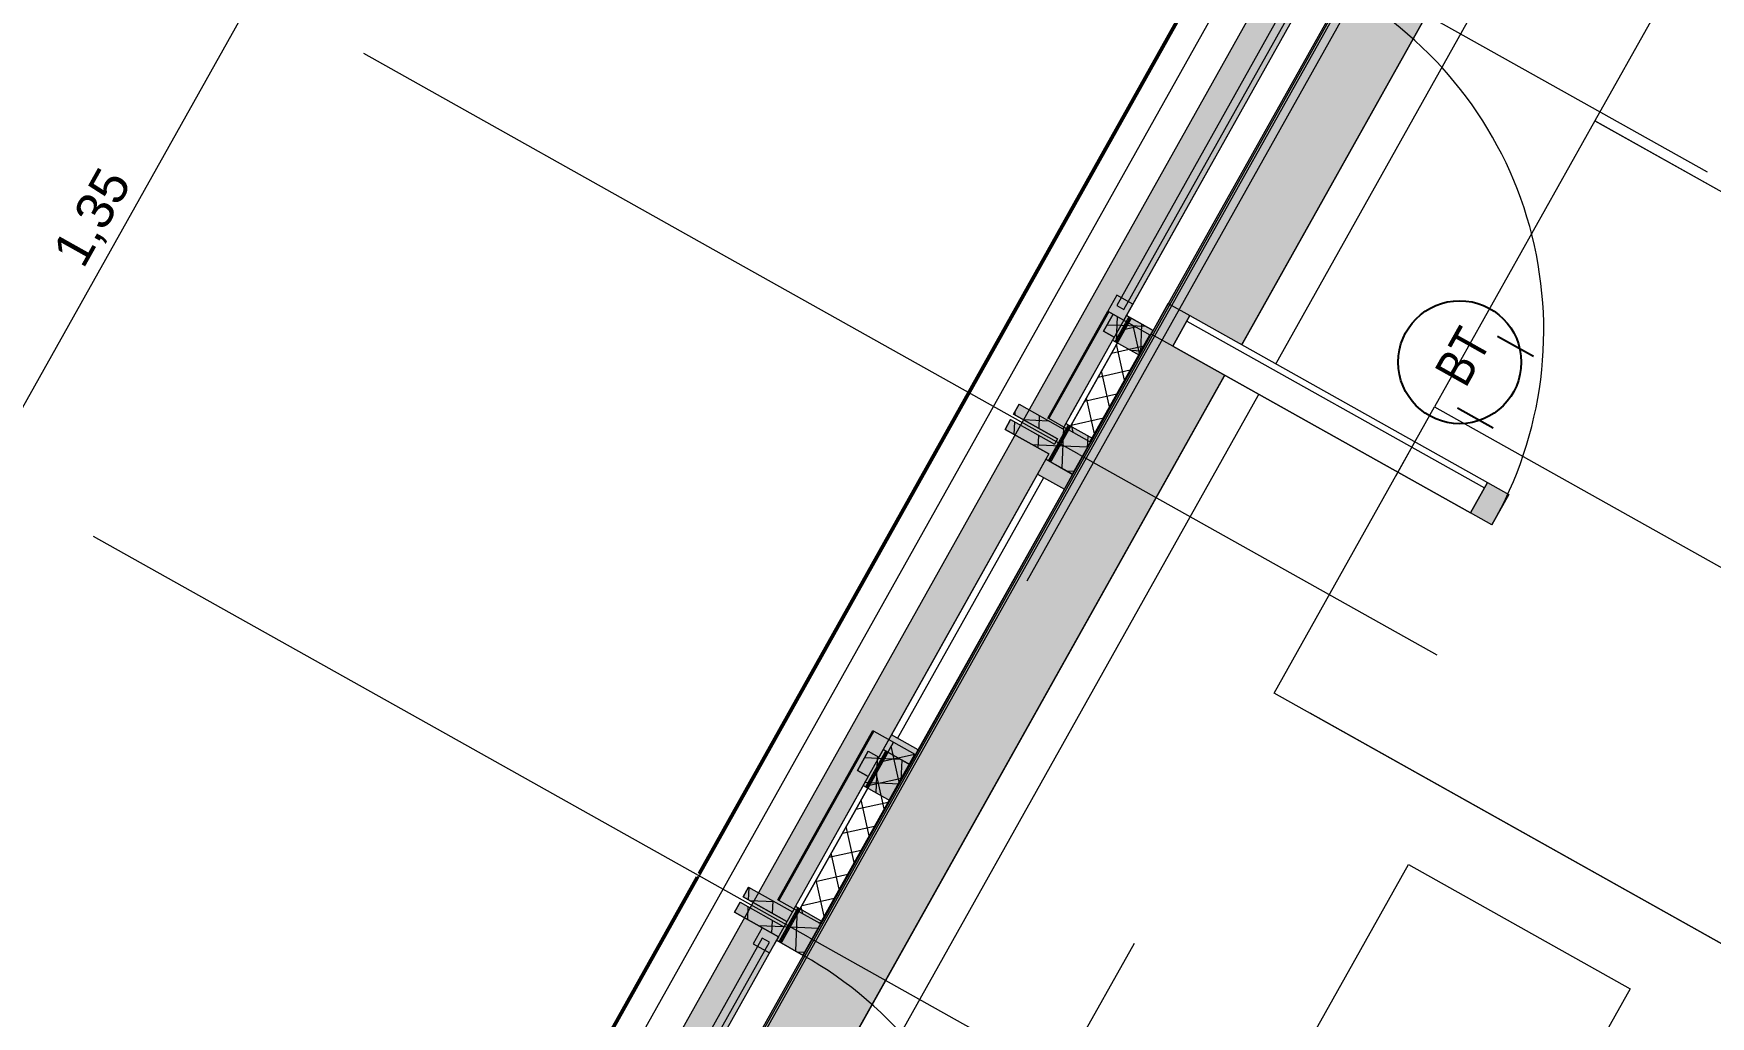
# Model space of a CAD drawing. Header units: metres. Extents: x -36 to 59, y 39 to 183.
# Drawn here: x -10.822 to -6.731, y 143.082 to 145.479 of the extents above; entities that cross this region are included whole.
import ezdxf

# ---------------------------------------------------------------- set-up
doc = ezdxf.new("R2010")
doc.units = ezdxf.units.M
doc.header["$MEASUREMENT"] = 0
for name, pattern in [('Achse', [0.0023, 0.0015, -0.0008]), ('Punktlinie', [0.0035, 0, -0.0035]), ('Strichlinie_ eng', [0.0023, 0.0015, -0.0008]), ('Strichpunktlinie', [0.006703, 0.003528, -0.001764, 0, -0.001411]), ('Wipeout_Contour', [1, 0, -1])]:
    doc.linetypes.add(name, pattern=pattern)
for name, color, linetype in [('00  Raster', 7, 'Continuous'), ('00  Raster Ausbau', 7, 'Continuous'), ('10  Decken', 7, 'Continuous'), ('10  Fassade', 7, 'Continuous'), ('10  Fassade_Deckschraffur', 7, 'Continuous'), ('10  Fassade_Schnittschraffur', 7, 'Continuous'), ('10  Wand Massiv_Deckschraffur', 7, 'Continuous'), ('10  Wand Massiv_Fenster', 7, 'Continuous'), ('20  Absturzsicherung', 7, 'Continuous'), ('20  Möbel', 7, 'Continuous'), ('20  TGA - Revi+BT', 7, 'Continuous'), ('40  Bemaßung 1_ 50 AUSBAU', 7, 'Continuous'), ('Neubau_20  Boden Aufbauten', 7, 'Continuous'), ('Neubau_20  Decke Abhangdecke', 7, 'Continuous'), ('Neubau_20  Möbel', 7, 'Continuous'), ('Neubau_20  TGA - Revi+BT', 7, 'Continuous')]:
    doc.layers.add(name, color=color, linetype=linetype)
doc.styles.add('ERSTELLTER_STIL_1', font='')
doc.styles.add('ERSTELLTER_STIL_3', font='')
doc.styles.get('ERSTELLTER_STIL_1').set_extended_font_data('Arial')
doc.styles.get('ERSTELLTER_STIL_3').set_extended_font_data('Arial Narrow')
pattern_1 = [(102.605446, (0, 0), (0.048794801, 0.0109118), []), (192.605446, (0, 0), (-0.0109118, 0.048794801), [])]
pattern_2 = [(87.605446, (0, 0), (-0.059947608, 0.002506841), []), (177.605446, (0, 0), (0.002506841, 0.059947608), [])]

msp = doc.modelspace()

# ---------------------------------------------------------------- linework, layer by layer
at = {"layer": 'Neubau_20  Boden Aufbauten', "color": 7, "linetype": 'Continuous', "lineweight": 13, "ltscale": 1000, "flags": 128}
msp.add_lwpolyline([(-8.3577, 128.9862), (-8.096, 128.8395), (7.1144, 155.9862), (4.0389, 157.7094), (4.6255, 158.7563), (1.6945, 160.3985), (1.6556, 160.3291), (1.3067, 160.5246), (1.3908, 160.6747), (1.1415, 160.8144), (-12.0312, 137.3031), (-11.7825, 137.1637), (-11.7642, 137.1964), (-5.6705, 133.7822)], close=True, dxfattribs=at)

# ---------------------------------------------------------------- next in the draw order: wipeouts: each hides what was drawn before it
at = {"color": 254, "linetype": 'Wipeout_Contour', "lineweight": 0, "ltscale": 578.896248}
msp.add_wipeout([(1.5068, 161.8649), (-18.3925, 126.3498), (-18.2219, 126.2542), (1.6769, 161.7686)], dxfattribs=at).dxf.layer = '10  Fassade_Deckschraffur'

# ---------------------------------------------------------------- next in the draw order: wipeouts: each hides what was drawn before it
at = {"color": 254, "linetype": 'Wipeout_Contour', "lineweight": 0, "ltscale": 579.75037}
msp.add_wipeout([(1.2236, 162.0253), (-18.6764, 126.5088), (-18.6188, 126.4766), (1.2811, 161.9927)], dxfattribs=at).dxf.layer = '10  Fassade_Deckschraffur'

# ---------------------------------------------------------------- next in the draw order: wipeouts: each hides what was drawn before it
at = {"color": 254, "linetype": 'Wipeout_Contour', "lineweight": 0, "ltscale": 579.478914}
msp.add_wipeout([(-18.4602, 126.3877), (1.4393, 161.9032), (1.2811, 161.9927), (-18.6188, 126.4766)], dxfattribs=at).dxf.layer = '10  Fassade_Deckschraffur'

# ---------------------------------------------------------------- next in the draw order: wipeouts: each hides what was drawn before it
at = {"color": 254, "linetype": 'Wipeout_Contour', "lineweight": 0, "ltscale": 579.276268}
msp.add_wipeout([(1.4393, 161.9032), (-18.4602, 126.3877), (-18.4575, 126.3862), (1.4419, 161.9017)], dxfattribs=at).dxf.layer = '10  Fassade_Deckschraffur'

# ---------------------------------------------------------------- next in the draw order: wipeouts: each hides what was drawn before it
at = {"color": 254, "linetype": 'Wipeout_Contour', "lineweight": 0, "ltscale": 579.199343}
msp.add_wipeout([(1.4446, 161.9001), (-18.4548, 126.3847), (-18.4016, 126.3549), (1.4977, 161.8701)], dxfattribs=at).dxf.layer = '10  Fassade_Deckschraffur'

# ---------------------------------------------------------------- next in the draw order: wipeouts: each hides what was drawn before it
at = {"color": 254, "linetype": 'Wipeout_Contour', "lineweight": 0, "ltscale": 579.127053}
msp.add_wipeout([(-18.3972, 126.3524), (1.5021, 161.8676), (1.4977, 161.8701), (-18.4016, 126.3549)], dxfattribs=at).dxf.layer = '10  Fassade_Deckschraffur'

# ---------------------------------------------------------------- next in the draw order: wipeouts: each hides what was drawn before it
at = {"color": 254, "linetype": 'Wipeout_Contour', "lineweight": 0, "ltscale": 579.115676}
msp.add_wipeout([(1.5021, 161.8676), (-18.3972, 126.3524), (-18.3925, 126.3498), (1.5068, 161.8649)], dxfattribs=at).dxf.layer = '10  Fassade_Deckschraffur'

# ---------------------------------------------------------------- next in the draw order: hatches: boundary and pattern name
at = {"layer": '10  Wand Massiv_Deckschraffur', "linetype": 'Continuous', "lineweight": 0, "true_color": 0xffffff}
msp.add_hatch(color=7, dxfattribs=at).paths.add_polyline_path([(-18.2218, 126.2542), (1.677, 161.7686), (1.3506, 161.9533), (-18.549, 126.4375)])

# ---------------------------------------------------------------- next in the draw order: linework, layer by layer
at = {"layer": '00  Raster Ausbau', "color": 9, "linetype": 'Achse', "lineweight": 18, "ltscale": 1000}
msp.add_line((-9.8039, 143.7638), (-10.6763, 144.2526), dxfattribs=at)
at = {"layer": '10  Decken', "color": 7, "linetype": 'Punktlinie', "lineweight": 13, "ltscale": 1000, "flags": 128}
msp.add_lwpolyline([(1.6639, 161.776), (-18.7726, 125.3019), (-16.6353, 124.1043), (-21.0101, 116.2964), (-22.973, 117.3962), (-23.0952, 117.1781), (-10.2099, 109.9585), (-9.9704, 110.3859), (-3.4571, 122.0106), (-0.8442, 120.5466), (0.5391, 119.7715)], dxfattribs=at)
at = {"layer": '10  Fassade', "color": 7, "linetype": 'Strichpunktlinie', "lineweight": 13, "ltscale": 1000}
msp.add_line((-18.3745, 126.3397), (1.5247, 161.8548), dxfattribs=at)
at = {"layer": '10  Fassade', "color": 7, "linetype": 'Continuous', "lineweight": 13, "ltscale": 1000}
for p, q in [((-8.1888, 144.7949), (-8.2122, 144.753)), ((-8.4388, 144.5378), (-8.4523, 144.5138)), ((-8.4388, 144.5378), (-8.332, 144.4779)), ((-8.4181, 144.5749), (-8.4315, 144.5509)), ((-8.4315, 144.5509), (-8.3246, 144.491)), ((-8.3246, 144.491), (-8.332, 144.4779)), ((-8.7861, 143.7288), (-8.8125, 143.6817)), ((-8.8125, 143.6817), (-8.7863, 143.667)), ((-9.078, 143.3972), (-9.0914, 143.3732)), ((-9.0987, 143.3601), (-9.1122, 143.3361)), ((-9.0987, 143.3601), (-8.9919, 143.3002)), ((-9.0914, 143.3732), (-8.9845, 143.3133))]:
    msp.add_line(p, q, dxfattribs=at)
at = {"layer": '10  Fassade', "color": 7, "linetype": 'Continuous', "lineweight": 18, "ltscale": 1000, "flags": 128}
for points in [[(-18.6764, 126.5088), (1.2236, 162.0253)], [(-18.6188, 126.4766), (1.2811, 161.9927)], [(-18.4602, 126.3877), (1.4393, 161.9032)], [(-18.4575, 126.3862), (1.4419, 161.9017)], [(-18.4548, 126.3847), (1.4446, 161.9001)], [(-18.4016, 126.3549), (1.4977, 161.8701)], [(-18.3972, 126.3524), (1.5021, 161.8676)], [(-18.3925, 126.3498), (1.5068, 161.8649)], [(-18.2219, 126.2542), (1.6769, 161.7686)]]:
    msp.add_lwpolyline(points, dxfattribs=at)
at = {"layer": '10  Fassade', "color": 7, "linetype": 'Strichlinie_ eng', "lineweight": 18, "ltscale": 1000, "flags": 128}
for points in [[(1.4333, 161.9065), (1.0653, 161.2497), (0.9101, 160.9727), (0.4643, 160.1771), (0.2502, 159.795), (-0.2545, 158.8942), (-0.4097, 158.6172), (-0.8555, 157.8216), (-1.0696, 157.4395), (-1.5743, 156.5388), (-1.7294, 156.2618), (-2.1752, 155.4662), (-2.3893, 155.0841), (-2.894, 154.1833), (-3.0492, 153.9063), (-3.495, 153.1107), (-3.7091, 152.7286), (-4.2138, 151.8278), (-4.369, 151.5509), (-4.8148, 150.7552), (-5.0289, 150.3731), (-5.5336, 149.4724), (-5.6888, 149.1954), (-6.1346, 148.3998), (-6.3487, 148.0177), (-6.8533, 147.1169), (-7.0085, 146.8399), (-7.4543, 146.0443), (-7.6684, 145.6622), (-8.1731, 144.7615), (-8.3283, 144.4845), (-8.7741, 143.6889), (-8.9882, 143.3067), (-9.4929, 142.406), (-9.6481, 142.129), (-10.0939, 141.3334), (-10.308, 140.9513), (-10.8127, 140.0505), (-10.9679, 139.7736), (-11.4136, 138.9779), (-11.6277, 138.5958), (-12.1324, 137.6951), (-12.2876, 137.4181), (-12.7334, 136.6225), (-12.9475, 136.2404), (-13.4522, 135.3396), (-13.6074, 135.0626), (-14.0532, 134.267), (-14.2673, 133.8849), (-14.772, 132.9842), (-14.9272, 132.7072), (-15.373, 131.9115), (-15.5871, 131.5294), (-16.0917, 130.6287), (-16.2469, 130.3517), (-16.6927, 129.5561), (-16.9068, 129.174), (-17.4115, 128.2732), (-17.5667, 127.9962), (-18.0125, 127.2006), (-18.4661, 126.391)], [(1.4986, 161.8696), (1.1307, 161.213), (0.9755, 160.9361), (0.5297, 160.1404), (0.3156, 159.7583), (-0.189, 158.8576), (-0.3442, 158.5806), (-0.79, 157.785), (-1.0041, 157.4029), (-1.5088, 156.5021), (-1.664, 156.2251), (-2.1098, 155.4295), (-2.3239, 155.0474), (-2.8286, 154.1467), (-2.9838, 153.8697), (-3.4296, 153.074), (-3.6437, 152.6919), (-4.1484, 151.7912), (-4.3036, 151.5142), (-4.7494, 150.7186), (-4.9634, 150.3365), (-5.4681, 149.4357), (-5.6233, 149.1587), (-6.0691, 148.3631), (-6.2832, 147.981), (-6.7879, 147.0803), (-6.9431, 146.8033), (-7.3889, 146.0077), (-7.603, 145.6255), (-8.1077, 144.7248), (-8.2629, 144.4478), (-8.7087, 143.6522), (-8.9228, 143.2701), (-9.4275, 142.3693), (-9.5827, 142.0924), (-10.0284, 141.2967), (-10.2425, 140.9146), (-10.7472, 140.0139), (-10.9024, 139.7369), (-11.3482, 138.9413), (-11.5623, 138.5592), (-12.067, 137.6584), (-12.2222, 137.3814), (-12.668, 136.5858), (-12.8821, 136.2037), (-13.3868, 135.303), (-13.542, 135.026), (-13.9878, 134.2303), (-14.2019, 133.8482), (-14.7065, 132.9475), (-14.8617, 132.6705), (-15.3075, 131.8749), (-15.5216, 131.4928), (-16.0263, 130.592), (-16.1815, 130.315), (-16.6273, 129.5194), (-16.8414, 129.1373), (-17.3461, 128.2366), (-17.5013, 127.9596), (-17.9471, 127.164), (-18.4007, 126.3544)], [(-8.2122, 144.753), (-8.1888, 144.7949)], [(-8.1888, 144.7949), (-8.1626, 144.7802)], [(-8.1861, 144.7383), (-8.2122, 144.753)], [(-8.4523, 144.5138), (-8.4388, 144.5378)], [(-8.4388, 144.5378), (-8.332, 144.4779)], [(-8.4315, 144.5509), (-8.4181, 144.5749)], [(-8.3246, 144.491), (-8.4315, 144.5509)], [(-8.4181, 144.5749), (-8.3112, 144.515)], [(-8.3454, 144.4539), (-8.4523, 144.5138)], [(-8.8125, 143.6817), (-8.7861, 143.7288)], [(-8.7861, 143.7288), (-8.7599, 143.7142)], [(-8.7863, 143.667), (-8.8125, 143.6817)], [(-9.0914, 143.3732), (-9.078, 143.3972)], [(-9.078, 143.3972), (-8.9711, 143.3373)], [(-9.1122, 143.3361), (-9.0987, 143.3601)], [(-9.0987, 143.3601), (-8.9919, 143.3002)], [(-8.9845, 143.3133), (-9.0914, 143.3732)], [(-9.0053, 143.2762), (-9.1122, 143.3361)]]:
    msp.add_lwpolyline(points, dxfattribs=at)
at = {"layer": '10  Fassade', "color": 7, "linetype": 'Continuous', "lineweight": 13, "ltscale": 1000, "flags": 128}
msp.add_lwpolyline([(-8.9845, 143.3133), (-8.9882, 143.3067), (-8.9919, 143.3002)], dxfattribs=at)
at = {"layer": '10  Wand Massiv_Fenster', "color": 7, "linetype": 'Continuous', "lineweight": 13, "ltscale": 1000}
for p, q in [((1.3506, 161.9533), (-18.549, 126.4375)), ((1.677, 161.7686), (-18.2218, 126.2542))]:
    msp.add_line(p, q, dxfattribs=at)
at = {"layer": '20  Möbel', "color": 253, "linetype": 'Strichlinie_ eng', "lineweight": 18, "ltscale": 1000, "true_color": 0x9f9f9f, "flags": 128}
msp.add_lwpolyline([(-5.1286, 145.3568), (-6.5245, 146.1389), (-7.0133, 145.2665), (-5.6174, 144.4844)], close=True, dxfattribs=at)
at = {"layer": '40  Bemaßung 1_ 50 AUSBAU', "color": 7, "linetype": 'Continuous', "lineweight": 13, "ltscale": 1000}
msp.add_line((-10.2825, 145.5794), (-10.9424, 144.4017), dxfattribs=at)
at = {"layer": 'Neubau_20  Decke Abhangdecke', "color": 7, "linetype": 'Continuous', "lineweight": 13, "ltscale": 1000, "flags": 128}
msp.add_lwpolyline([(6.8155, 157.5292), (1.7076, 160.3912), (1.6599, 160.3061), (1.2848, 160.5163), (1.3777, 160.6821), (1.225, 160.7676), (-9.2843, 142.0111), (-9.3026, 141.9784), (-11.9299, 137.2893)], dxfattribs=at)
at = {"layer": 'Neubau_20  Möbel', "color": 7, "linetype": 'Continuous', "lineweight": 13, "ltscale": 1000, "flags": 128}
msp.add_lwpolyline([(-7.4681, 143.4523), (-6.9272, 143.1492), (-7.2156, 142.6345), (-7.7565, 142.9376)], close=True, dxfattribs=at)
at = {"layer": 'Neubau_20  TGA - Revi+BT', "color": 1, "linetype": 'Continuous', "lineweight": 25, "ltscale": 1000}
msp.add_line((-7.1635, 144.6915), (-7.2507, 144.7404), dxfattribs=at)

# ---------------------------------------------------------------- next in the draw order: texts
at = {"layer": '40  Bemaßung 1_ 50 AUSBAU', "color": 7, "linetype": 'Continuous', "lineweight": 13, "insert": (-10.6866, 144.8949), "char_height": 0.09, "width": 0.239452, "attachment_point": 7, "rotation": 60.738, "style": 'ERSTELLTER_STIL_1'}
msp.add_mtext('\\A1;{\\pql;\\fArial|b0|i0|c0|p38;1,35}', dxfattribs=at)

# ---------------------------------------------------------------- next in the draw order: wipeouts: each hides what was drawn before it
at = {"color": 254, "linetype": 'Wipeout_Contour', "lineweight": 0, "ltscale": 581.616115}
msp.add_wipeout([(-8.1563, 144.7916), (-8.0908, 144.7549), (-7.625, 145.5863), (-7.6904, 145.623)], dxfattribs=at).dxf.layer = '10  Fassade_Deckschraffur'
at = {"color": 254, "linetype": 'Wipeout_Contour', "lineweight": 0, "ltscale": 579.379822}
msp.add_wipeout([(-8.3039, 144.5281), (-8.2384, 144.4914), (-8.1245, 144.6947), (-8.19, 144.7314)], dxfattribs=at).dxf.layer = '10  Fassade_Deckschraffur'
at = {"color": 254, "linetype": 'Wipeout_Contour', "lineweight": 0, "ltscale": 577.282893}
msp.add_wipeout([(-8.7497, 143.7325), (-8.6842, 143.6958), (-8.2873, 144.4042), (-8.3528, 144.4409)], dxfattribs=at).dxf.layer = '10  Fassade_Deckschraffur'
at = {"color": 254, "linetype": 'Wipeout_Contour', "lineweight": 0, "ltscale": 575.010241}
msp.add_wipeout([(-8.9638, 143.3504), (-8.8983, 143.3137), (-8.7331, 143.6086), (-8.7985, 143.6452)], dxfattribs=at).dxf.layer = '10  Fassade_Deckschraffur'
at = {"color": 254, "linetype": 'Wipeout_Contour', "lineweight": 0, "ltscale": 572.523876}
msp.add_wipeout([(-9.476, 142.4361), (-9.4106, 142.3994), (-8.9448, 143.2308), (-9.0102, 143.2675)], dxfattribs=at).dxf.layer = '10  Fassade_Deckschraffur'

# ---------------------------------------------------------------- next in the draw order: hatches: boundary and pattern name
at = {"layer": '10  Fassade', "linetype": 'Continuous', "lineweight": 0, "true_color": 0xffffff}
for points in [[(-8.348, 144.5414), (-8.3454, 144.5399), (-8.1992, 144.8007), (-8.2019, 144.8022)], [(-8.2451, 144.4837), (-8.2433, 144.4827), (-8.0972, 144.7436), (-8.0989, 144.7445)], [(-9.0067, 143.3658), (-9.0041, 143.3644), (-8.7726, 143.7774), (-8.7752, 143.7789)], [(-8.9037, 143.3081), (-8.902, 143.3072), (-8.6705, 143.7202), (-8.6723, 143.7212)]]:
    msp.add_hatch(color=7, dxfattribs=at).paths.add_polyline_path(points)
at = {"layer": '10  Fassade', "linetype": 'Continuous', "lineweight": 13, "true_color": 0x000100}
h = msp.add_hatch(dxfattribs=at)
h.set_pattern_fill('Dämmung__hart_2_0002', color=98, style=0, pattern_type=2)
h.set_pattern_definition(pattern_1)
h.paths.add_polyline_path([(-8.2974, 144.513), (-8.2451, 144.4837), (-8.0989, 144.7445), (-8.1513, 144.7739)])
h = msp.add_hatch(dxfattribs=at)
h.set_pattern_fill('Dämmung__hart_2_0002', color=98, style=0, pattern_type=2)
h.set_pattern_definition(pattern_1)
h.paths.add_polyline_path([(-8.9561, 143.3375), (-8.9037, 143.3081), (-8.6723, 143.7212), (-8.7246, 143.7505)])
at = {"layer": '10  Fassade_Schnittschraffur', "linetype": 'Continuous', "lineweight": 0, "true_color": 0xffffff}
for points in [[(-8.1626, 144.7802), (-8.1888, 144.7949), (-8.2122, 144.753), (-8.1861, 144.7383)], [(-8.1563, 144.7916), (-8.1626, 144.7802), (-8.1861, 144.7383), (-8.19, 144.7314), (-8.1245, 144.6947), (-8.0908, 144.7549)], [(-8.1563, 144.7916), (-8.0908, 144.7549), (-8.1562, 144.7917)], [(-8.4523, 144.5138), (-8.3454, 144.4539), (-8.332, 144.4779), (-8.4388, 144.5378)], [(-8.4181, 144.5749), (-8.4315, 144.5509), (-8.3246, 144.491), (-8.3112, 144.515)], [(-8.7861, 143.7288), (-8.8125, 143.6817), (-8.7863, 143.667), (-8.7599, 143.7142)], [(-8.9711, 143.3373), (-9.078, 143.3972), (-9.0914, 143.3732), (-8.9845, 143.3133)], [(-9.1122, 143.3361), (-9.0053, 143.2762), (-8.9919, 143.3002), (-9.0987, 143.3601)], [(-8.9845, 143.3133), (-8.9882, 143.3067), (-8.9919, 143.3002), (-9.0053, 143.2762), (-9.0102, 143.2675), (-8.9448, 143.2308), (-8.8983, 143.3137), (-8.9638, 143.3504)], [(-9.0103, 143.2673), (-8.9449, 143.2307), (-9.0102, 143.2675)]]:
    msp.add_hatch(color=7, dxfattribs=at).paths.add_polyline_path(points)
at = {"layer": '10  Fassade_Schnittschraffur', "linetype": 'Continuous', "lineweight": 13, "true_color": 0x000100}
h = msp.add_hatch(dxfattribs=at)
h.set_pattern_fill('Dämmung__hart_1_0002', color=98, style=0, pattern_type=2)
h.set_pattern_definition(pattern_2)
h.paths.add_polyline_path([(-8.1626, 144.7802), (-8.1888, 144.7949), (-8.2122, 144.753), (-8.1861, 144.7383)])
h = msp.add_hatch(dxfattribs=at)
h.set_pattern_fill('Dämmung__hart_1_0002', color=98, style=0, pattern_type=2)
h.set_pattern_definition(pattern_2)
h.paths.add_polyline_path([(-8.1563, 144.7916), (-8.1626, 144.7802), (-8.1861, 144.7383), (-8.19, 144.7314), (-8.1245, 144.6947), (-8.0908, 144.7549)])
h = msp.add_hatch(dxfattribs=at)
h.set_pattern_fill('Dämmung__hart_1_0002', color=98, style=0, pattern_type=2)
h.set_pattern_definition(pattern_2)
h.paths.add_polyline_path([(-8.4523, 144.5138), (-8.3454, 144.4539), (-8.332, 144.4779), (-8.4388, 144.5378)])
h = msp.add_hatch(dxfattribs=at)
h.set_pattern_fill('Dämmung__hart_1_0002', color=98, style=0, pattern_type=2)
h.set_pattern_definition(pattern_2)
h.paths.add_polyline_path([(-8.4181, 144.5749), (-8.4315, 144.5509), (-8.3246, 144.491), (-8.3112, 144.515)])
h = msp.add_hatch(dxfattribs=at)
h.set_pattern_fill('Dämmung__hart_1_0002', color=98, style=0, pattern_type=2)
h.set_pattern_definition(pattern_2)
h.paths.add_polyline_path([(-8.7861, 143.7288), (-8.8125, 143.6817), (-8.7863, 143.667), (-8.7599, 143.7142)])
h = msp.add_hatch(dxfattribs=at)
h.set_pattern_fill('Dämmung__hart_1_0002', color=98, style=0, pattern_type=2)
h.set_pattern_definition(pattern_2)
h.paths.add_polyline_path([(-8.9711, 143.3373), (-9.078, 143.3972), (-9.0914, 143.3732), (-8.9845, 143.3133)])
h = msp.add_hatch(dxfattribs=at)
h.set_pattern_fill('Dämmung__hart_1_0002', color=98, style=0, pattern_type=2)
h.set_pattern_definition(pattern_2)
h.paths.add_polyline_path([(-9.1122, 143.3361), (-9.0053, 143.2762), (-8.9919, 143.3002), (-9.0987, 143.3601)])
h = msp.add_hatch(dxfattribs=at)
h.set_pattern_fill('Dämmung__hart_1_0002', color=98, style=0, pattern_type=2)
h.set_pattern_definition(pattern_2)
h.paths.add_polyline_path([(-8.9845, 143.3133), (-8.9882, 143.3067), (-8.9919, 143.3002), (-9.0053, 143.2762), (-9.0102, 143.2675), (-8.9448, 143.2308), (-8.8983, 143.3137), (-8.9638, 143.3504)])
at = {"layer": '20  Absturzsicherung', "linetype": 'Continuous', "lineweight": 0, "true_color": 0xffffff}
msp.add_hatch(color=7, dxfattribs=at).paths.add_polyline_path([(-9.0666, 143.259), (-9.0273, 143.237), (-9.0053, 143.2762), (-9.0446, 143.2982)])

# ---------------------------------------------------------------- next in the draw order: linework, layer by layer
at = {"layer": '00  Raster Ausbau', "color": 9, "linetype": 'Achse', "lineweight": 18, "ltscale": 1000}
for p, q in [((-7.6117, 145.6304), (-6.7393, 145.1416)), ((-8.9315, 143.275), (-8.0591, 142.7862))]:
    msp.add_line(p, q, dxfattribs=at)
at = {"layer": '10  Fassade', "color": 7, "linetype": 'Continuous', "lineweight": 13, "ltscale": 1000}
for p, q in [((-8.1888, 144.7949), (-8.1626, 144.7802)), ((-8.1563, 144.7916), (-8.1626, 144.7802)), ((-8.1563, 144.7916), (-8.0908, 144.7549)), ((-8.2122, 144.753), (-8.1861, 144.7383)), ((-8.0908, 144.7549), (-8.1245, 144.6947)), ((-8.1861, 144.7383), (-8.19, 144.7314)), ((-8.19, 144.7314), (-8.1245, 144.6947)), ((-8.4181, 144.5749), (-8.3112, 144.515)), ((-8.4523, 144.5138), (-8.3454, 144.4539)), ((-8.3039, 144.5281), (-8.3112, 144.515)), ((-8.3039, 144.5281), (-8.2384, 144.4914)), ((-8.3454, 144.4539), (-8.3528, 144.4409)), ((-8.7861, 143.7288), (-8.7599, 143.7142)), ((-8.6842, 143.6958), (-8.7331, 143.6086)), ((-8.7863, 143.667), (-8.7985, 143.6452)), ((-8.7985, 143.6452), (-8.7331, 143.6086)), ((-9.078, 143.3972), (-8.9711, 143.3373)), ((-8.9638, 143.3504), (-8.9711, 143.3373)), ((-8.9638, 143.3504), (-8.8983, 143.3137)), ((-9.1122, 143.3361), (-9.0053, 143.2762)), ((-8.8983, 143.3137), (-8.9448, 143.2308)), ((-9.0053, 143.2762), (-9.0102, 143.2675)), ((-9.0102, 143.2675), (-8.9448, 143.2308))]:
    msp.add_line(p, q, dxfattribs=at)
at = {"layer": '10  Fassade', "color": 7, "linetype": 'Continuous', "lineweight": 18, "ltscale": 1000, "flags": 128}
for points in [[(-7.6904, 145.623), (-8.1563, 144.7916)], [(-7.625, 145.5863), (-8.0908, 144.7549)], [(-8.19, 144.7314), (-8.3039, 144.5281)], [(-8.1245, 144.6947), (-8.2384, 144.4914)], [(-8.3528, 144.4409), (-8.7497, 143.7325)], [(-8.2873, 144.4042), (-8.6842, 143.6958)], [(-8.7985, 143.6452), (-8.9638, 143.3504)], [(-8.7331, 143.6086), (-8.8983, 143.3137)], [(-9.0102, 143.2675), (-9.476, 142.4361)], [(-8.9448, 143.2308), (-9.4106, 142.3994)]]:
    msp.add_lwpolyline(points, dxfattribs=at)
for points in [[(-8.348, 144.5414), (-8.2019, 144.8022), (-8.1992, 144.8007), (-8.3454, 144.5399)], [(-8.3454, 144.5399), (-8.1992, 144.8007), (-8.1513, 144.7739), (-8.2974, 144.513)], [(-8.0908, 144.7549), (-8.1562, 144.7917)], [(-8.2974, 144.513), (-8.1513, 144.7739), (-8.0989, 144.7445), (-8.2451, 144.4837)], [(-8.2451, 144.4837), (-8.0989, 144.7445), (-8.0972, 144.7436), (-8.2433, 144.4827)], [(-9.0067, 143.3658), (-8.7752, 143.7789), (-8.7726, 143.7774), (-9.0041, 143.3644)], [(-9.0041, 143.3644), (-8.7726, 143.7774), (-8.7246, 143.7505), (-8.9561, 143.3375)], [(-8.9561, 143.3375), (-8.7246, 143.7505), (-8.6723, 143.7212), (-8.9037, 143.3081)], [(-8.9037, 143.3081), (-8.6723, 143.7212), (-8.6705, 143.7202), (-8.902, 143.3072)], [(-9.0102, 143.2675), (-8.9449, 143.2307)]]:
    msp.add_lwpolyline(points, close=True, dxfattribs=at)
at = {"layer": '10  Fassade', "color": 7, "linetype": 'Continuous', "lineweight": 13, "ltscale": 1000}
msp.add_arc((-9.4105, 142.3996), 0.9526, 330.1365, 60.738, dxfattribs=at)
at = {"layer": '20  Absturzsicherung', "color": 7, "linetype": 'Continuous', "lineweight": 18, "ltscale": 1000, "flags": 128}
msp.add_lwpolyline([(-9.0666, 143.259), (-9.0273, 143.237), (-9.0053, 143.2762), (-9.0446, 143.2982)], close=True, dxfattribs=at)
at = {"layer": '20  Möbel', "color": 253, "linetype": 'Strichlinie_ eng', "lineweight": 18, "ltscale": 1000, "true_color": 0x9f9f9f, "flags": 128}
msp.add_lwpolyline([(-6.3995, 143.0885), (-7.7954, 143.8706), (-8.2842, 142.9982), (-6.8883, 142.2162)], close=True, dxfattribs=at)

# ---------------------------------------------------------------- next in the draw order: wipeouts: each hides what was drawn before it
at = {"color": 254, "linetype": 'Wipeout_Contour', "lineweight": 0, "ltscale": 577.282706}
msp.add_wipeout([(-8.7295, 143.7684), (-8.6641, 143.7318), (-8.3075, 144.3683), (-8.3729, 144.4049)], dxfattribs=at).dxf.layer = '10  Fassade_Deckschraffur'
at = {"color": 254, "linetype": 'Wipeout_Contour', "lineweight": 0, "ltscale": 579.018755}
msp.add_wipeout([(-8.0017, 144.7912), (-8.0433, 144.717), (-7.3169, 144.31), (-7.2754, 144.3842)], dxfattribs=at).dxf.layer = '10  Fassade_Schnittschraffur'

# ---------------------------------------------------------------- next in the draw order: hatches: boundary and pattern name
at = {"layer": '10  Fassade_Schnittschraffur', "linetype": 'Continuous', "lineweight": 0, "true_color": 0xffffff}
for points in [[(-8.0541, 144.8205), (-8.0956, 144.7464), (-8.0433, 144.717), (-8.0017, 144.7912)], [(-8.3039, 144.5281), (-8.3112, 144.515), (-8.3246, 144.491), (-8.332, 144.4779), (-8.3454, 144.4539), (-8.3528, 144.4409), (-8.2873, 144.4042), (-8.2384, 144.4914)], [(-8.3528, 144.4407), (-8.3729, 144.4049), (-8.3075, 144.3683), (-8.2874, 144.404)], [(-8.3528, 144.4407), (-8.2874, 144.404), (-8.3528, 144.4409)], [(-7.2754, 144.3842), (-7.3169, 144.31), (-7.2646, 144.2807), (-7.223, 144.3549)], [(-8.6841, 143.696), (-8.6641, 143.7318), (-8.7295, 143.7684), (-8.7496, 143.7326)], [(-8.7497, 143.7325), (-8.7599, 143.7142), (-8.7863, 143.667), (-8.7985, 143.6452), (-8.7331, 143.6086), (-8.6842, 143.6958)], [(-8.7497, 143.7325), (-8.6842, 143.6958), (-8.7496, 143.7326)]]:
    msp.add_hatch(color=7, dxfattribs=at).paths.add_polyline_path(points)
at = {"layer": '10  Fassade_Schnittschraffur', "linetype": 'Continuous', "lineweight": 13, "true_color": 0x000100}
h = msp.add_hatch(dxfattribs=at)
h.set_pattern_fill('Dämmung__hart_1_0002', color=98, style=0, pattern_type=2)
h.set_pattern_definition(pattern_2)
h.paths.add_polyline_path([(-8.3039, 144.5281), (-8.3112, 144.515), (-8.3246, 144.491), (-8.332, 144.4779), (-8.3454, 144.4539), (-8.3528, 144.4409), (-8.2873, 144.4042), (-8.2384, 144.4914)])
h = msp.add_hatch(dxfattribs=at)
h.set_pattern_fill('Dämmung__hart_1_0002', color=98, style=0, pattern_type=2)
h.set_pattern_definition(pattern_2)
h.paths.add_polyline_path([(-8.7497, 143.7325), (-8.7599, 143.7142), (-8.7863, 143.667), (-8.7985, 143.6452), (-8.7331, 143.6086), (-8.6842, 143.6958)])

# ---------------------------------------------------------------- next in the draw order: linework, layer by layer
at = {"layer": '10  Fassade', "color": 7, "linetype": 'Continuous', "lineweight": 18, "ltscale": 1000}
for p, q in [((-8.0017, 144.7912), (-7.2754, 144.3842)), ((-8.0091, 144.7781), (-7.2827, 144.3711)), ((-8.0433, 144.717), (-7.3169, 144.31)), ((-8.3729, 144.4049), (-8.7295, 143.7684)), ((-8.7147, 143.7601), (-8.3581, 144.3966)), ((-8.6641, 143.7318), (-8.3075, 144.3683))]:
    msp.add_line(p, q, dxfattribs=at)
at = {"layer": '10  Fassade', "color": 7, "linetype": 'Continuous', "lineweight": 13, "ltscale": 1000}
for p, q in [((-8.2384, 144.4914), (-8.2873, 144.4042)), ((-8.3528, 144.4409), (-8.2873, 144.4042)), ((-8.7497, 143.7325), (-8.7599, 143.7142)), ((-8.7497, 143.7325), (-8.6842, 143.6958))]:
    msp.add_line(p, q, dxfattribs=at)
at = {"layer": '10  Fassade', "color": 7, "linetype": 'Continuous', "lineweight": 18, "ltscale": 1000, "flags": 128}
for points in [[(-8.0541, 144.8205), (-8.0017, 144.7912), (-8.0433, 144.717), (-8.0956, 144.7464)], [(-8.0017, 144.7912), (-7.2754, 144.3842), (-7.3169, 144.31), (-8.0433, 144.717)], [(-8.3528, 144.4407), (-8.3729, 144.4049), (-8.3075, 144.3683), (-8.2874, 144.404)], [(-8.3528, 144.4409), (-8.2874, 144.404)], [(-7.2754, 144.3842), (-7.223, 144.3549), (-7.2646, 144.2807), (-7.3169, 144.31)], [(-8.6841, 143.696), (-8.6641, 143.7318), (-8.7295, 143.7684), (-8.7496, 143.7326)], [(-8.6842, 143.6958), (-8.7496, 143.7326)]]:
    msp.add_lwpolyline(points, close=True, dxfattribs=at)
at = {"layer": '10  Fassade', "color": 7, "linetype": 'Continuous', "lineweight": 13, "ltscale": 1000}
msp.add_arc((-8.0907, 144.7551), 0.9526, 330.1365, 60.738, dxfattribs=at)
at = {"layer": 'Neubau_20  Möbel', "color": 7, "linetype": 'Continuous', "lineweight": 13, "ltscale": 1000, "flags": 128}
for points in [[(-7.4043, 144.5685), (-6.0085, 143.7865), (-5.6174, 144.4844), (-7.0133, 145.2665)], [(-7.4043, 144.5685), (-6.0085, 143.7865), (-6.3995, 143.0885), (-7.7954, 143.8706)]]:
    msp.add_lwpolyline(points, close=True, dxfattribs=at)
at = {"layer": 'Neubau_20  TGA - Revi+BT', "color": 1, "linetype": 'Continuous', "lineweight": 25, "ltscale": 1000}
msp.add_line((-7.2612, 144.517), (-7.3485, 144.5659), dxfattribs=at)
msp.add_circle((-7.3432, 144.6776), 0.15, dxfattribs=at)

# ---------------------------------------------------------------- next in the draw order: texts
at = {"layer": '20  TGA - Revi+BT', "color": 1, "linetype": 'Continuous', "lineweight": 25, "insert": (-7.3036, 144.7493), "char_height": 0.09, "attachment_point": 6, "rotation": 60.7378, "style": 'ERSTELLTER_STIL_3'}
msp.add_mtext('\\A1;{\\pqr;\\fArial Narrow|b0|i0|c0|p38;BT }', dxfattribs=at)

# ---------------------------------------------------------------- next in the draw order: wipeouts: each hides what was drawn before it
at = {"color": 254, "linetype": 'Wipeout_Contour', "lineweight": 0, "ltscale": 579.431209}
msp.add_wipeout([(-7.8811, 145.7756), (-7.8846, 145.7776), (-9.1995, 143.4309), (-9.196, 143.4289)], dxfattribs=at).dxf.layer = '10  Fassade_Deckschraffur'

# ---------------------------------------------------------------- next in the draw order: hatches: boundary and pattern name
at = {"layer": '20  Absturzsicherung', "linetype": 'Continuous', "lineweight": 0, "true_color": 0xffffff}
for points in [[(-8.18, 144.8157), (-8.1625, 144.806), (-7.7074, 145.6182), (-7.7249, 145.6279)], [(-8.2019, 144.8022), (-8.1626, 144.7802), (-8.1406, 144.8195), (-8.1799, 144.8415)]]:
    msp.add_hatch(color=7, dxfattribs=at).paths.add_polyline_path(points)

# ---------------------------------------------------------------- next in the draw order: linework, layer by layer
at = {"layer": '00  Raster Ausbau', "color": 251, "linetype": 'Achse', "lineweight": 18, "ltscale": 1000, "true_color": 0x5f5f5f}
for p, q in [((-9.144, 144.9415), (-10.0164, 145.4303)), ((-8.2716, 144.4527), (-9.144, 144.9415)), ((-8.2716, 144.4527), (-7.3992, 143.9639))]:
    msp.add_line(p, q, dxfattribs=at)
at = {"layer": '20  Absturzsicherung', "color": 7, "linetype": 'Continuous', "lineweight": 18, "ltscale": 1000, "flags": 128}
for points in [[(-8.18, 144.8157), (-8.1625, 144.806), (-7.7074, 145.6182), (-7.7249, 145.6279)], [(-8.2019, 144.8022), (-8.1626, 144.7802), (-8.1406, 144.8195), (-8.1799, 144.8415)]]:
    msp.add_lwpolyline(points, close=True, dxfattribs=at)

# ---------------------------------------------------------------- next in the draw order: wipeouts: each hides what was drawn before it
at = {"color": 254, "linetype": 'Wipeout_Contour', "lineweight": 0, "ltscale": 570.367074}
msp.add_wipeout([(-9.2009, 143.4202), (-9.2044, 143.4221), (-10.5193, 141.0754), (-10.5158, 141.0734)], dxfattribs=at).dxf.layer = '10  Fassade_Deckschraffur'

# ---------------------------------------------------------------- next in the draw order: hatches: boundary and pattern name
at = {"layer": '20  Absturzsicherung', "linetype": 'Continuous', "lineweight": 0, "true_color": 0xffffff}
msp.add_hatch(color=7, dxfattribs=at).paths.add_polyline_path([(-9.4997, 142.4603), (-9.4823, 142.4505), (-9.0272, 143.2627), (-9.0447, 143.2725)])

# ---------------------------------------------------------------- next in the draw order: linework, layer by layer
at = {"layer": '00  Raster', "color": 7, "linetype": 'Strichpunktlinie', "lineweight": 13, "ltscale": 1000}
msp.add_line((-23.386, 116.0453), (2.099, 161.5296), dxfattribs=at)
at = {"layer": '00  Raster Ausbau', "color": 9, "linetype": 'Achse', "lineweight": 18, "ltscale": 1000}
msp.add_line((-8.9315, 143.275), (-9.8039, 143.7638), dxfattribs=at)
at = {"layer": '10  Fassade', "color": 7, "linetype": 'Continuous', "lineweight": 25, "ltscale": 1000, "flags": 128}
for points in [[(-9.1995, 143.4309), (-7.8846, 145.7776)], [(-9.196, 143.4289), (-7.8811, 145.7756)], [(-10.5193, 141.0754), (-9.2044, 143.4221)], [(-10.5158, 141.0734), (-9.2009, 143.4202)], [(-9.2044, 143.4221), (-9.2009, 143.4202)], [(-9.1995, 143.4309), (-9.196, 143.4289)]]:
    msp.add_lwpolyline(points, dxfattribs=at)
at = {"layer": '20  Absturzsicherung', "color": 7, "linetype": 'Continuous', "lineweight": 18, "ltscale": 1000, "flags": 128}
msp.add_lwpolyline([(-9.4997, 142.4603), (-9.4823, 142.4505), (-9.0272, 143.2627), (-9.0447, 143.2725)], close=True, dxfattribs=at)

doc.saveas('drawing.dxf')
